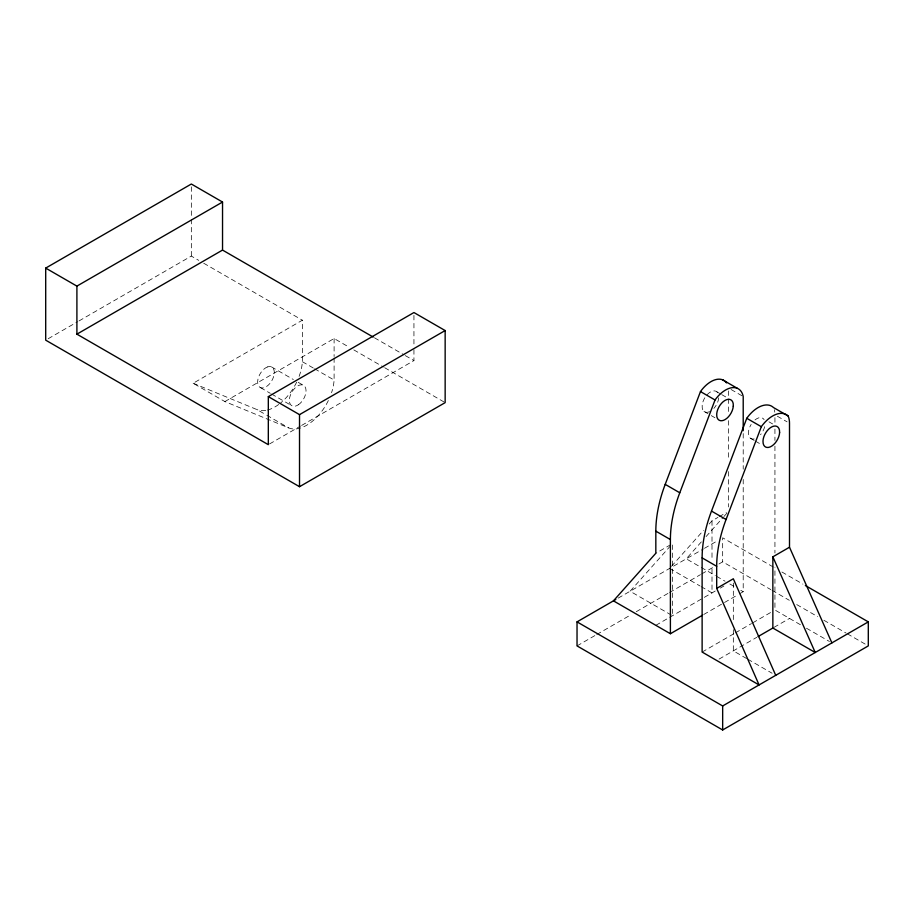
<?xml version="1.0" encoding="UTF-8"?>
<svg xmlns="http://www.w3.org/2000/svg" width="914" height="914" viewBox="0 0 914 914"><rect width="100%" height="100%" fill="white"/><g stroke="black" fill="none" stroke-linecap="round" stroke-linejoin="round"><path stroke-width="0.69" stroke-dasharray="4.57 3.43" d="M670.59 545.761L630.089 591.244L672.476 615.716L672.476 543.647L655.829 553.256M671.493 566.314L703.529 530.349M709.173 524.008L712.006 520.831L717.947 517.393M701.335 541.888L686.254 558.82L715.331 575.603M706.042 536.609L722.997 517.564M723.934 516.513L728.652 511.223M48.168 338.74L77.793 321.648M79.027 320.928L191.334 256.091L198.738 260.364M328.366 400.515A38.891 22.45 -60 0 1 288.79 427.935L224.878 401.577L193.151 383.263L302.374 320.197L302.374 361.716A38.891 22.45 -60 0 1 298.878 377.025M224.878 401.577L334.101 338.523L348.908 347.069M269.55 443.953L300.398 426.141M301.631 425.433L413.939 360.584L413.939 347.868M719.135 516.707L726.276 512.594M618.195 598.11L703.254 549.006M704.466 548.309L717.81 540.597M577.031 645.901L595.551 635.207M596.785 634.499L631.334 614.551M636.27 611.695L668.363 593.175M669.596 592.455L700.455 574.643M701.689 573.935L714.028 566.806M718.964 563.961L722.666 561.824L770.799 589.61M655.829 625.325L715.571 590.844M720.323 588.09L723.888 586.034M703.723 614.505L738.272 594.546M739.506 593.837L743.208 591.701L743.208 479.142M702.123 652.059L734.216 633.528M735.45 632.819L751.491 623.554M752.725 622.845L771.233 612.151M719.067 659.097L756.803 637.309M774.044 627.347L789.502 618.424M193.151 383.263L257.062 409.621L265.608 414.545M731.074 389.501L743.208 396.505M777.368 416.224L787.08 421.834M716.884 391.809L720.529 393.911M721.74 394.608L726.596 397.419M768.971 421.834L772.616 423.936M703.997 411.414L710.064 414.922M711.286 415.619L714.919 417.721M750.565 438.343L754.199 440.445M755.421 441.154L761.488 444.65M773.267 567.011L722.666 537.798L722.666 561.824M781.904 572.004L802.892 584.115M374.432 337.78L404.068 354.883M405.302 355.603L413.939 360.584M772.033 590.318L789.308 600.292M796.722 604.577L817.699 616.687M823.868 620.252L846.09 633.071M847.324 633.79L865.832 644.473M203.673 263.209L302.374 320.197M353.844 349.913L383.457 367.017M384.691 367.725L445.152 402.628M716.542 576.3L725.019 581.19M729.863 583.989L734.719 586.788M740.786 590.295L743.208 591.701M800.401 624.719L774.935 610.015L774.935 567.274M806.456 628.215L829.466 641.502M669.619 568.428L699.896 585.908M701.107 586.605L712.006 592.9L712.006 566.052M302.374 361.716L313.365 368.056M314.576 368.765L334.101 380.03A38.891 22.45 -60 0 1 331.542 392.734M271.389 366.834L293.348 379.516M298.227 382.338L303.117 385.148M746.647 658.548L733.325 650.859L733.325 629.655M747.858 659.245L772.09 673.23M260.559 387.673L270.315 393.317M271.538 394.014L292.286 405.999M266.819 415.253L288.79 427.935M774.935 417.675L774.935 423.376M774.935 429.077L774.935 440.468M774.935 446.169L774.935 553.027M743.208 433.556L743.208 469.168M733.325 583.029L733.325 619.761M728.652 390.929L728.652 413.574M728.652 420.646L728.652 460.279M728.652 471.59L728.652 506.973M712.006 520.831L712.006 560.396M413.939 315.364L413.939 346.463M334.101 338.523L334.101 356.506M334.101 357.888L334.101 380.03M191.334 186.844L191.334 217.932M191.334 219.349L191.334 256.091M707.025 394.825A11.768 6.798 -60 0 1 718.027 393.283M718.724 397.796A11.768 6.798 -60 0 1 713.868 408.398M709.618 411.654A11.768 6.798 -60 0 1 702.226 407.907L702.169 405.439A11.768 6.798 -60 0 1 705.174 397.213M774.318 409.746A25.741 14.864 -60 0 1 774.786 412.168M754.987 419.949A11.768 6.798 -60 0 1 764.138 419.675M764.652 426.712A11.768 6.798 -60 0 1 760.528 434.698M754.187 438.96A11.768 6.798 -60 0 1 748.6 435.053L748.417 432.653A11.768 6.798 -60 0 1 751.148 424.439M296.639 382.189A38.891 22.45 -60 0 1 280.689 402.925M278.701 404.468A38.891 22.45 -60 0 1 266.957 410.18M265.757 410.409A38.891 22.45 -60 0 1 257.062 409.621M267.505 366.925L265.334 368.045A11.768 6.798 -60 0 0 257.657 381.538A11.768 6.798 -60 0 0 264.443 387.582L266.614 386.473A11.768 6.798 -60 0 0 274.28 372.981A11.768 6.798 -60 0 0 267.505 366.925M298.341 404.788A11.768 6.798 -60 0 0 304.568 386.176A11.768 6.798 -60 0 0 290.195 395.751A11.768 6.798 -60 0 0 298.341 404.788"/><path stroke-width="1.37" d="M702.489 615.213L670.396 633.733L613.443 600.852L655.829 553.256L655.829 531.148A103.419 59.707 -60 0 1 665.209 484.363L700.478 391.569A25.523 14.738 -60 0 1 726.516 382.909M670.396 633.733L670.396 539.557A103.419 59.707 -60 0 1 679.776 492.772L715.034 399.978A25.523 14.738 -60 0 1 743.208 396.505L743.208 430.7M788.119 415.984A27.454 15.846 -60 0 0 761.328 426.701L726.07 519.495A103.419 59.707 -60 0 0 716.69 566.292L716.69 588.399L759.077 684.94L702.123 652.059L702.123 557.883A103.419 59.707 -60 0 1 711.503 511.086L746.761 418.292A27.454 15.846 -60 0 1 773.552 407.587L788.119 415.984A25.741 14.864 -60 0 1 789.502 423.239L789.502 547.223L831.889 642.896M222.536 202.04L76.902 286.116L76.902 334.158L268.316 444.672L268.316 396.619L413.939 312.542L445.152 330.56L445.152 402.628L299.518 486.705L45.7 340.168L45.7 268.099L191.334 184.022L222.536 202.04L222.536 250.082L373.198 337.06M76.902 334.158L222.536 250.082M268.316 396.619L299.518 414.636L445.152 330.56M805.36 585.531L868.3 621.874L868.3 645.901L722.666 729.978L577.031 645.901L577.031 621.874L615.819 599.481M716.69 588.399L733.325 578.779L775.723 675.332M772.856 556.832L815.242 652.505L772.856 628.032L772.856 556.832L789.502 547.223M758.037 636.59L772.856 628.032M577.031 621.874L722.666 705.962L868.3 621.874M722.677 379.858L737.244 388.267M700.478 391.569L715.034 399.978M746.761 418.292L761.328 426.701M665.209 484.363L679.776 492.772M711.503 511.086L726.07 519.495M655.829 531.148L670.396 539.557M702.123 557.883L716.69 566.292M45.7 268.099L76.902 286.116M722.666 705.962L722.666 729.978M299.518 414.636L299.518 486.705M779.608 432.425L779.436 430.026A11.768 6.798 -60 0 0 770.628 427.558A11.768 6.798 -60 0 0 762.984 441.062L763.167 443.461A11.768 6.798 -60 0 0 771.976 445.941A11.768 6.798 -60 0 0 779.608 432.425M733.291 406.204L733.222 403.737A11.768 6.798 -60 0 0 724.756 400.561A11.768 6.798 -60 0 0 716.725 413.836L716.793 416.316A11.768 6.798 -60 0 0 725.259 419.48A11.768 6.798 -60 0 0 733.291 406.204"/></g></svg>
